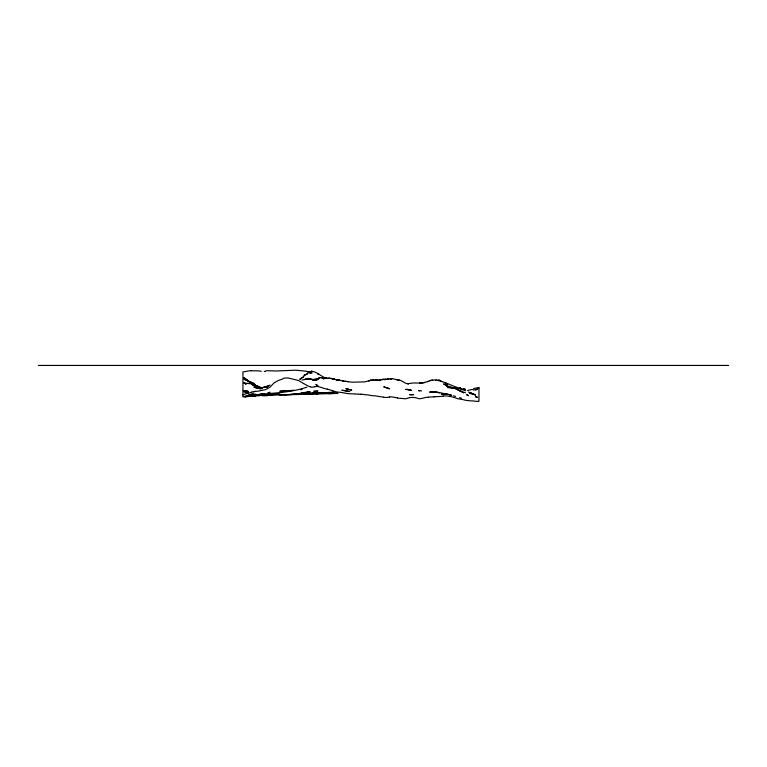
<?xml version="1.0" encoding="UTF-8"?>
<svg xmlns="http://www.w3.org/2000/svg" width="767" height="767" viewBox="0 0 767 767"><rect width="100%" height="100%" fill="white"/><g stroke="black" fill="none" stroke-linecap="round" stroke-linejoin="round"><path stroke-width="1.15" d="M317.375 379.09L316.876 379.521L320.366 377.546L330.845 378.39L337.835 380.24L336.838 379.924L351.794 382.206L364.766 381.88L372.244 379.876L379.732 380.442L379.234 380.537L377.239 380.173L379.732 380.442L378.735 380.432L379.234 380.528L382.723 379.387L392.694 378.725L398.687 380.202L398.188 380.116C402.224 379.646 404.564 384.248 408.658 383.807L407.661 383.711L413.643 382.944L420.632 383.097L419.635 383.155C425.666 383.318 430.508 379.109 436.596 380.211L435.598 380.221C445.876 381.295 454.956 388.265 465.521 389.531L463.527 389.051L465.521 389.425M316.876 379.962L318.871 378.764L311.91 379.569L313.904 379.713L317.874 379.253L312.917 379.636L309.897 378.927L312.917 379.732L308.9 378.764L301.92 380.058M316.876 379.617L319.868 377.652L315.879 379.981M270.003 385.015L266.005 387.498L268.009 386.261M268.009 386.022L264.011 387.028L260.023 389.176M299.926 379.099L303.905 376.568L299.926 379.272M250.042 394.612L254.03 393.011M248.038 395.705L244.059 396.961M315.879 380.164L316.378 379.972M242.928 394.871L245.555 393.845A8.84 8.84 0 0 1 246.303 393.653L247.789 393.385M268.009 393.04L270.003 392.244L268.009 392.972M306.905 387.143C290.185 393.001 271.623 392.944 254.03 394.947L256.025 394.813L248.038 395.791L254.03 395.072L248.038 395.532L287.961 394.804L307.903 392.685L285.957 394.813L337.835 393.423M251.547 392.205L249.793 392.809A17.267 17.267 0 0 1 247.799 393.404M477.496 389.07L473.498 390.087M477.496 388.476L478.963 388.016M244.059 396.587L249.035 394.976M475.492 390.01L477.496 389.492M409.405 397.709L405.916 398.715A5.206 5.206 0 0 1 405.168 398.782L402.675 398.533A20.278 20.278 0 0 0 401.927 398.447A12.838 12.838 0 0 0 401.429 398.409L399.933 398.341A18.744 18.744 0 0 1 397.44 397.939M260.023 395.532L245.056 396.827M248.038 396.165L245.056 396.692L256.025 394.257L248.038 395.59L256.025 395.532L254.03 395.791M473.498 388.629L477.496 387.738M314.892 386.779L315.879 386.578A6.548 6.548 0 0 1 318.123 386.558L321.363 387.498A18.686 18.686 0 0 1 322.121 387.747L323.616 388.294A19.223 19.223 0 0 0 325.86 388.84L327.356 389.137M314.403 386.894L312.418 387.182A5.264 5.264 0 0 1 311.661 387.143L310.146 386.779M256.025 394.612L252.046 395.398M307.903 392.311L309.897 392.177L303.905 393.02L309.897 391.793M279.974 393.893L266.005 394.938M383.721 379.588L385.715 379.531M443.326 396.117L439.836 396.51A31.677 31.677 0 0 0 439.088 396.52L428.36 397.143M389.454 396.99L387.958 397.296A9.175 9.175 0 0 1 385.465 397.469L383.471 397.172M439.587 392.915L433.595 391.582L429.606 392.1L435.598 391.784L451.562 395.101M301.92 392.771L309.897 391.86M305.908 392.512L307.903 392.186M260.023 394.219L262.017 393.902M266.005 370.682L275.976 370.998L295.937 370.193L305.908 371.19L310.903 372.407M467.515 390.518L469.26 390.106A15.158 15.158 0 0 1 471.753 389.578L472.75 389.502M313.904 380.001L315.39 380.02L314.892 379.943M270.003 394.804L277.97 394.286L275.976 394.286M315.879 393.126L311.91 393.423L319.868 393.126L307.903 393.385L317.874 393.107M428.111 397.172L427.114 397.277A23.068 23.068 0 0 0 426.366 397.373L426.116 397.411A9.635 9.635 0 0 0 425.369 397.555L423.873 397.968A13.911 13.911 0 0 1 423.125 398.14L419.885 398.735A4.775 4.775 0 0 1 418.887 398.706L415.896 397.747A5.053 5.053 0 0 0 415.148 397.574L412.646 397.45M329.848 393.097L315.879 393.433L333.837 392.656M331.843 392.963L333.837 392.762M248.038 395.801L250.042 395.599M256.025 395.139L248.038 396.117M313.904 391.007L317.874 390.681M301.92 392.972L305.908 392.579M303.905 393.097L305.908 392.905M329.848 392.378L327.854 392.57L333.837 392.186L331.843 392.253M431.6 391.774L435.598 391.793M313.904 393.366L315.879 393.183L311.91 393.433M445.579 393.902L441.581 393.989L447.564 394.104L451.562 395.456M478.963 401.304L478.407 401.352A11.86 11.86 0 0 1 476.988 401.4L474.495 401.103A19.022 19.022 0 0 0 472.999 400.94L470.756 400.863A32.387 32.387 0 0 1 469.011 400.719L468.512 400.662M255.526 391.381L256.523 391.314A24.074 24.074 0 0 0 260.281 390.739L261.518 390.422A21.313 21.313 0 0 1 262.765 390.182L265.507 389.598A5.59 5.59 0 0 0 266.254 389.262L269.505 387.508A4.487 4.487 0 0 0 270.252 386.961L273.733 383.26A9.022 9.022 0 0 1 274.481 382.666L277.721 380.787A15.992 15.992 0 0 1 279.725 380.029L281.47 379.435A7.977 7.977 0 0 0 282.218 379.08L283.713 378.304A3.835 3.835 0 0 1 284.461 378.073L287.961 377.949L297.682 380.288A4.621 4.621 0 0 1 298.43 380.461L301.671 382.417A11.352 11.352 0 0 0 302.409 382.886L306.905 385.322A21.121 21.121 0 0 0 310.136 386.808M325.86 392.905L329.848 392.637L319.868 393.193L325.86 393.183L321.872 393.087L323.866 393.04M256.025 395.206L258.019 395.072L254.03 395.264M270.003 394.679L273.982 394.42M273.982 394.478L277.97 394.094L271.988 394.545M289.955 394.602L291.939 394.478M434.093 396.721L434.592 396.692M248.038 395.532L250.042 395.465M321.872 392.915L323.866 392.857L321.872 392.905M256.025 395.657L252.046 395.667M327.854 393.5L331.843 393.548L327.854 393.442L329.848 393.5M38.35 365.437L728.65 365.437M258.019 395.59L260.023 395.599M246.054 384.056L244.059 382.886L246.054 383.912L244.059 383.088L251.049 383.711L256.025 386.549L258.019 386.635L254.03 385.6L259.025 386.731L262.017 388.313L260.023 387.709M251.298 370.749L253.283 370.806A25.512 25.512 0 0 0 254.529 370.806L255.526 370.777A21.888 21.888 0 0 1 259.275 370.988L260.521 371.19A20.488 20.488 0 0 0 261.269 371.305M359.033 394.171L361.027 394.228M358.534 394.152L355.294 394.008M407.661 389.435L405.666 389.358L411.649 390.384L407.661 389.435L409.655 389.694M354.785 393.97L350.298 393.778A28.312 28.312 0 0 1 347.058 393.461L342.063 392.599M265.507 371.487L265.008 371.458A22.713 22.713 0 0 0 264.26 371.439M419.635 390.739L418.638 390.652L421.629 390.921M244.059 391.879L248.038 392.177L244.059 391.112L248.038 392.215M244.059 391.621L248.038 392.052M443.575 394.085L441.581 393.797L443.575 394.152M468.014 400.595L467.017 400.489A21.131 21.131 0 0 1 465.77 400.316A10.757 10.757 0 0 1 465.272 400.211L463.776 399.808A23.422 23.422 0 0 0 461.533 399.348L458.043 398.792A8.169 8.169 0 0 1 457.295 398.572L455.79 397.996A21.543 21.543 0 0 0 454.054 397.421L452.559 396.999A26.883 26.883 0 0 0 450.555 396.549L448.312 396.175A16.941 16.941 0 0 0 443.316 396.012M341.814 392.56L340.826 392.407A25.416 25.416 0 0 0 339.33 392.215L338.333 392.129A15.762 15.762 0 0 1 335.582 391.697L334.086 391.151A33.412 33.412 0 0 0 333.338 390.902L329.101 389.588A22.406 22.406 0 0 0 327.356 389.128M468.512 392.014L475.492 394.804L469.509 393.404M383.222 397.124L378.236 396.338A32.684 32.684 0 0 1 377.489 396.223L376.741 396.088A20.268 20.268 0 0 0 375.245 395.877L373.251 395.743A26.097 26.097 0 0 1 370.749 395.436L369.263 395.149A21.016 21.016 0 0 0 367.518 394.88L366.262 394.804A17.468 17.468 0 0 1 365.265 394.698L363.769 394.487A26.615 26.615 0 0 0 361.027 394.228M441.581 393.5L443.575 393.893M465.521 392.714L462.53 391.975M397.44 397.948L396.194 397.67A30.92 30.92 0 0 0 395.197 397.469L393.193 397.114A25.33 25.33 0 0 0 392.196 396.951A8.936 8.936 0 0 0 389.454 396.97M453.556 388.054L451.562 387.594L458.541 388.466L465.521 390.748M260.023 387.91L262.017 388.438M262.017 388.62L254.03 387.019L256.025 387.939M244.059 391.103L246.054 391.697M459.538 397.632L461.533 398.274M260.023 388.121L258.019 387.469L260.023 388.255M453.556 395.762L455.55 396.424M475.492 395.072L472.501 393.816L473.498 394.468M449.558 387.134L451.562 387.862M260.023 387.757L262.017 388.486M455.55 388.716L461.533 391.64L453.556 387.718L447.564 387.469L455.55 388.39L446.567 385.705L447.564 385.993L443.575 383.855L447.564 386.415M262.017 388.016L256.025 385.446L244.059 378.582M326.857 378.313C320.347 376.923 314.825 368.505 307.903 372.474L311.91 373.251M256.025 386.549L260.023 388.39M248.038 381.141L254.03 383.711L248.038 380.796L244.059 377.776L248.038 380.95L244.059 377.719M258.019 386.904L252.046 383.423L256.025 385.983M317.874 385.791L315.879 384.401L317.874 385.954M478.963 387.412L478.963 400.537M242.928 390.24L242.928 371.957L248.287 371.017A17.699 17.699 0 0 1 251.298 370.71M242.928 390.758L242.928 397.028M409.396 397.632A16.807 16.807 0 0 1 412.646 397.479M251.528 392.158A17.392 17.392 0 0 1 255.516 391.314M428.111 381.458L427.612 381.755L428.111 381.467M304.911 374.9L303.905 375.494L307.903 373.567L304.911 374.919M319.868 377.709L318.871 378.275L319.868 377.709M268.009 386.319L266.005 387.297L268.009 386.395M310.395 371.573L308.9 372.244L310.395 371.612M380.231 380.106L379.732 380.317L380.231 380.106M301.92 389.3L300.923 389.694L301.92 389.3M318.372 379.032L317.874 379.224L318.372 379.08M369.263 380.758L368.764 380.95L369.263 380.777M310.903 372.532L309.897 372.906L311.91 372.187L310.903 372.532M370.749 380.24L370.25 380.422L370.749 380.24M266.005 386.463L264.011 387.105L266.005 386.472M307.903 378.84L306.905 379.128L308.9 378.802L307.903 378.84M287.961 390.614L281.968 391.601L293.943 390.336L287.961 390.614M430.105 380.461L429.606 380.585L430.105 380.461M305.908 379.147L304.911 379.387L305.908 379.186M424.621 382.465L423.624 382.685L424.621 382.465M385.715 379.339L384.718 379.54L385.715 379.339M422.128 382.877L421.629 382.963L422.128 382.896M264.011 393.96L262.017 394.286L264.011 393.96M264.011 394.612L256.025 395.398L266.005 394.679L264.011 394.612M262.017 394.411L261.02 394.574L262.017 394.411M432.598 380.24L431.6 380.384L432.598 380.317M285.957 394.698L283.963 394.986L285.957 394.698M388.706 379.042L387.709 379.186L388.706 379.042M391.697 378.812L390.7 378.936L391.697 378.86M383.721 379.406L381.726 379.55L383.721 379.435M311.91 371.238L311.402 371.295L311.91 371.247M283.963 391.017L279.974 391.228L283.963 391.017M268.009 395.456L266.005 395.657L268.009 395.456M266.005 395.465L264.011 395.657L266.005 395.465M329.848 378.371L327.854 378.438L329.848 378.38M376.242 380.058L375.245 380.125L376.741 380.096L376.242 380.058M431.102 380.384L430.603 380.422L431.102 380.384M411.649 394.574L409.655 394.717L413.643 394.689L411.649 394.574M252.046 395.791L250.042 395.925L252.046 395.858M315.879 391.793L313.904 391.927L317.874 391.86L315.879 391.793M313.904 393.759L311.91 393.864L313.904 393.759M439.088 380.231L437.593 380.24L439.587 380.307L439.088 380.231M281.968 394.976L279.974 395.063L281.968 394.976M305.908 393.883L303.905 393.97L305.908 393.883M311.91 393.922L309.897 394.008L311.91 393.922M297.932 394.382L295.937 394.459L297.932 394.382M264.011 395.532L262.017 395.599L264.011 395.532M372.752 379.876L372.244 379.886L372.752 379.876M333.837 393.289L331.843 393.337L337.835 393.318L333.837 393.318M399.185 380.144L398.687 380.154L399.185 380.144M325.86 393.308L323.866 393.327L325.86 393.289M250.042 383.462L248.038 383.471L250.042 383.481M317.874 393.797L315.879 393.797L317.874 393.845M337.835 380.125L336.838 380.125L337.835 380.154M270.003 395.206L268.009 395.168L270.003 395.206M345.313 381.448L344.814 381.439L345.313 381.458M309.897 393.567L305.908 393.442L309.897 393.624M331.843 378.486L330.845 378.428L334.834 379.08L331.843 378.486M315.879 379.655L314.892 379.588L315.879 379.655M345.812 390.7L341.814 390.259L349.8 391.573L345.812 390.7M339.829 380.231L338.832 380.135L339.829 380.231M373.75 380.01L373.251 379.953L373.75 380.01M248.038 391.275L244.059 390.7L248.038 391.275M348.304 381.659L347.806 381.582L348.304 381.659M460.536 387.843L459.538 387.671L460.536 387.853M347.806 389.051L345.812 388.696L351.794 390.202L347.806 389.051M313.904 379.818L312.917 379.636L313.904 379.818M256.025 387.536L254.03 387.134L258.019 388.112L256.025 387.527M343.309 381.189L342.811 381.074L343.309 381.199M477.496 397.325L475.492 396.644L477.496 397.325M387.709 388.064L383.721 386.846L389.703 388.831L387.709 388.064M333.837 379.09L332.84 378.802L333.837 379.09M471.504 393.337L469.509 392.714L471.504 393.366M447.564 384.075L446.567 383.73L447.564 384.085M254.03 383.711L250.042 381.956L254.03 383.73M310.903 372.417L309.897 372.024L310.903 372.417M254.03 385.37L252.046 384.583L254.03 385.427M463.527 392.762L459.538 390.422L463.527 392.762M467.515 395.053L466.518 394.583L468.512 395.695L467.515 395.053M397.69 379.924L396.692 379.435L397.69 379.924M323.866 378.879L321.872 377.882L323.866 378.879M440.584 380.7L440.085 380.442L440.584 380.7M442.07 381.592L441.581 381.324L442.07 381.611M447.564 386.089L446.567 385.485L447.564 386.089M446.567 383.634L445.579 383.069L446.567 383.634M248.038 380.595L247.041 380.029L248.038 380.633M256.025 385.926L254.03 384.718L256.025 385.926M254.03 385.561L252.046 384.209L254.03 385.561M318.871 374.507L317.874 373.826L318.871 374.507M248.038 380.883L246.054 379.473L248.038 380.883M245.392 379.933L244.059 378.956L245.392 379.924"/></g></svg>
